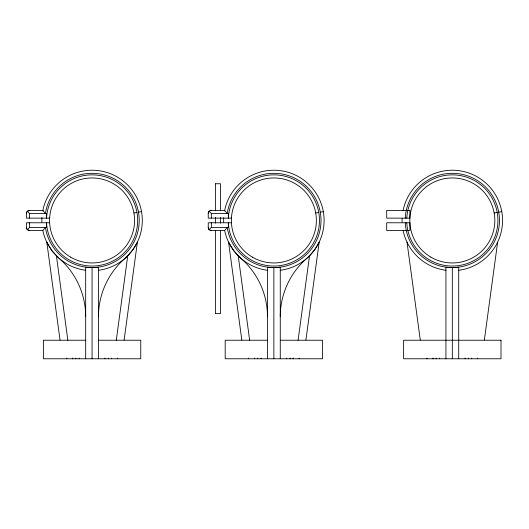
<?xml version="1.0" encoding="UTF-8"?>
<svg xmlns="http://www.w3.org/2000/svg" width="529" height="529" viewBox="0 0 529 529"><rect width="100%" height="100%" fill="white"/><g stroke="black" fill="none" stroke-linecap="round" stroke-linejoin="round"><path stroke-width="0.79" d="M116.287 340.233L127.734 255.824L133.103 249.423L137.315 242.269M124.117 340.015L137.395 242.11M298.085 340.233L309.538 255.824L314.907 249.423L319.179 242.143L305.914 340.015M484.366 340.015L497.644 242.11M42.875 230.472L45.448 227.404A47.141 47.141 0 0 0 117.63 260.063A47.141 47.141 0 0 0 117.63 180.839A47.141 47.141 0 0 0 45.448 213.498L42.909 210.469M224.68 230.472L227.252 227.404A47.141 47.141 0 0 0 299.427 260.063A47.141 47.141 0 0 0 299.427 180.839A47.141 47.141 0 0 0 227.252 213.498L224.699 210.456L211.131 210.41L209.14 211.322L211.342 213.498L228.343 213.498L228.343 218.133M209.127 211.336L208.988 211.494A5.528 3.908 0 0 0 208.274 213.498M42.856 210.403L29.326 210.41L27.197 211.481A5.528 3.908 0 0 0 26.476 213.498L26.45 218.133L49.633 218.133M127.734 255.824L125.036 258.357A77.274 77.274 0 0 0 98.467 316.666M309.538 255.824L306.833 258.357A77.274 77.274 0 0 0 280.264 316.666M85.678 270.273A50.229 50.229 0 0 1 42.856 230.499L29.36 230.492L27.343 229.579L29.538 227.404L46.539 227.404L46.539 222.769M267.476 270.273A50.229 50.229 0 0 1 224.66 230.499L211.164 230.492L209.14 229.579L211.342 227.404L228.343 227.404L228.343 222.769M133.93 213.002L136.958 212.46M138.479 212.189L141.514 211.653M315.727 213.002L318.762 212.46M320.283 212.189L323.312 211.653M494.179 213.002L497.207 212.46M498.728 212.189L501.763 211.653M211.322 210.403L211.342 210.403A3.088 3.088 0 0 0 208.247 213.498L208.247 218.133L231.431 218.133M215.534 183.742L220.461 183.742L220.474 210.859M27.356 211.309L29.538 213.498L46.539 213.498L46.539 218.133M49.633 222.769L26.45 222.769L26.45 227.404A5.528 3.908 0 0 0 27.158 229.401L27.343 229.579M231.431 222.769L208.247 222.769L208.247 227.404A3.088 3.088 0 0 0 211.342 230.499M215.534 313.571L220.461 313.571L220.474 230.578M85.678 340.233L43.385 340.233L43.385 358.774L140.754 358.774L140.754 340.233L98.467 340.233M267.476 340.233L225.189 340.233L225.189 358.774L322.558 358.774L322.558 340.233L280.264 340.233M241.826 340.015L228.548 242.11L233.917 250.891L240.913 258.357A77.274 77.274 0 0 1 267.476 316.666M46.81 242.236L52.113 250.891L59.109 258.357A77.274 77.274 0 0 1 85.678 316.666M209.14 229.579L208.988 229.407A5.528 3.908 0 0 1 208.274 227.404M46.803 242.216L60.028 340.015M406.999 242.11L420.277 340.015M238.209 255.824L249.655 340.233M56.411 255.824L67.857 340.233M477.621 358.1L477.621 358.774M471.67 358.1L471.67 358.774M468.549 358.1L468.549 358.774M465.117 358.1L465.117 358.774M458.716 358.774L458.716 267.185A50.229 50.229 0 0 1 445.927 267.185L445.927 358.774M452.321 267.588L452.321 358.774M439.526 358.1L439.526 358.774M436.094 358.1L436.094 358.774M427.022 358.1L427.022 358.774M299.169 358.1L299.169 358.774M293.251 358.1L293.251 358.774M293.218 358.1L293.218 358.774M290.097 358.1L290.097 358.774M286.665 358.1L286.665 358.774M280.264 358.774L280.264 267.185A50.229 50.229 0 0 1 267.476 267.185L267.476 358.774M273.87 267.588L273.87 358.774M261.075 358.1L261.075 358.774M257.649 358.1L257.649 358.774M254.495 358.1L254.522 358.774M248.577 358.1L248.577 358.774M220.474 217.432L220.474 223.185M215.528 183.742L215.528 210.859M215.528 217.432L215.528 223.185M215.528 230.578L215.528 313.571M211.342 213.498L211.342 218.133M211.342 222.769L211.342 227.404M117.372 358.1L117.372 358.774M111.421 358.1L111.421 358.774M108.3 358.1L108.3 358.774M104.868 358.1L104.868 358.774M98.467 358.774L98.467 267.185A50.229 50.229 0 0 1 85.678 267.185L85.678 358.774M92.072 267.588L92.072 358.774M79.277 358.1L79.277 358.774M75.845 358.1L75.845 358.774M72.724 358.1L72.724 358.774M72.691 358.1L72.691 358.774M66.773 358.1L66.773 358.774M29.538 213.498L29.538 218.133M29.538 222.769L29.538 227.404M42.763 210.892A50.229 50.229 0 0 1 96.344 170.404A50.229 50.229 0 0 1 142.288 219.383A50.229 50.229 0 0 1 98.467 270.273M41.87 222.127A50.229 50.229 0 0 1 41.923 217.657M26.45 213.498A3.088 3.088 0 0 1 29.538 210.403M46.545 218.047A45.593 45.593 0 0 1 115.56 181.374A45.593 45.593 0 0 1 115.56 259.534A45.593 45.593 0 0 1 46.539 222.854M29.538 230.499A3.088 3.088 0 0 1 26.45 227.404M224.561 210.892A50.229 50.229 0 0 1 278.142 170.404A50.229 50.229 0 0 1 324.092 219.383A50.229 50.229 0 0 1 280.264 270.273M223.668 222.127A50.229 50.229 0 0 1 223.721 217.657M228.343 218.047A45.593 45.593 0 0 1 297.364 181.374A45.593 45.593 0 0 1 297.358 259.534A45.593 45.593 0 0 1 228.343 222.854M403.019 210.859A50.229 50.229 0 0 1 456.765 170.417A50.229 50.229 0 0 1 502.543 219.7A50.229 50.229 0 0 1 458.259 270.332M445.927 270.273A50.229 50.229 0 0 1 403.138 230.664M402.119 222.127A50.229 50.229 0 0 1 402.126 218.543M406.788 218.133A45.593 45.593 0 0 1 475.783 181.361A45.593 45.593 0 0 1 475.783 259.547A45.593 45.593 0 0 1 406.788 222.769M405.24 218.133A47.141 47.141 0 0 1 476.556 180.019A47.141 47.141 0 0 1 476.556 260.883A47.141 47.141 0 0 1 405.24 222.769M409.882 210.403L386.699 210.403L386.699 218.133L409.882 218.133L409.882 210.403M409.882 222.769L386.699 222.769L386.699 230.499L409.882 230.499L409.882 222.769M501.003 340.233L403.634 340.233L403.634 358.774L501.003 358.774L501.003 340.233M432.973 358.774L432.973 358.1L432.94 358.774M70.569 257.114A42.505 42.505 0 0 0 134.571 220.738A42.505 42.505 0 0 0 71.071 183.497A42.505 42.505 0 0 0 70.569 257.114M252.373 257.114A42.505 42.505 0 0 0 316.375 220.738A42.505 42.505 0 0 0 252.869 183.497A42.505 42.505 0 0 0 252.373 257.114M430.818 257.114A42.505 42.505 0 0 0 494.82 220.738A42.505 42.505 0 0 0 431.32 183.497A42.505 42.505 0 0 0 430.818 257.114"/></g></svg>
